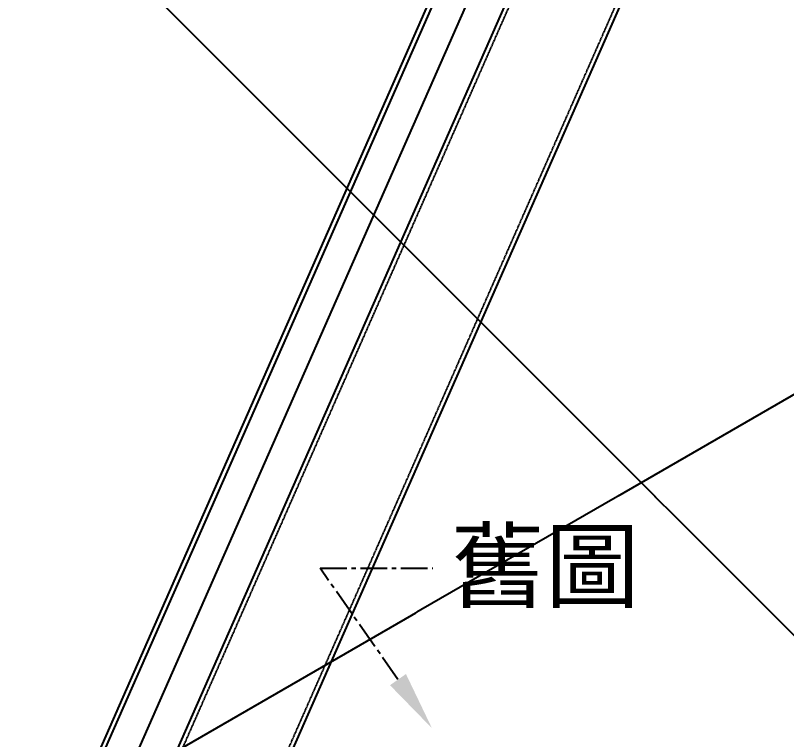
# Model space of a CAD drawing. Extents: x -3378 to 102197, y -3799 to 48702.
# Drawn here: x 81035 to 81582, y 17420 to 17933 of the extents above; entities that cross this region are included whole.
import ezdxf
from ezdxf import colors
from ezdxf.entities.mleader import LeaderData, LeaderLine
from ezdxf.math import Vec2, Vec3

# ---------------------------------------------------------------- set-up
doc = ezdxf.new("R2010")
doc.units = 0
doc.linetypes.add('CENTER2', pattern=[28.575, 19.05, -3.175, 3.175, -3.175])
doc.linetypes.add('HIDDEN', pattern=[0.375, 0.25, -0.125])
doc.layers.add('視覺模型鋁擠型暫替', color=4, linetype='Continuous')
doc.layers.add('金屬面材 METAL PANEL', color=2, linetype='Continuous')
doc.styles.add('MSCHESE', font='')
doc.styles.get('MSCHESE').set_extended_font_data('Microsoft JhengHei')

# ---------------------------------------------------------------- blocks, each defined once
blk = doc.blocks.new('外懸包板斷面')
at = {"layer": '視覺模型鋁擠型暫替', "linetype": 'Continuous'}
for p, q in [((484.11, 1049.72), (75.38, 122.06)), ((157.33, 122.06), (535.11, 979.47))]:
    blk.add_line(p, q, dxfattribs=at)
at = {"layer": '視覺模型鋁擠型暫替', "color": 4, "linetype": 'HIDDEN'}
for p, q in [((486.15, 1046.91), (78.65, 122.06)), ((154.05, 122.06), (533.07, 982.28))]:
    blk.add_line(p, q, dxfattribs=at)
at = {"layer": '金屬面材 METAL PANEL'}
for points in [[(127.61, 364.76), (450, 1096.31), (612.01, 1112.8, -0.414607), (615.3, 1110.12), (617.2, 1091.24)], [(635.93, 1090.08), (617.49, 1088.26, -0.41392), (614.21, 1090.94), (612.31, 1109.82), (452.04, 1093.5), (130.35, 363.55)], [(130.37, 363.54), (36.22, 149.74), (53.61, 142.08, -0.414214), (55.15, 138.13), (49.76, 125.89), (47.02, 127.1), (52.4, 139.34), (35.02, 146.99, -0.414214), (33.48, 150.95), (127.62, 364.75)]]:
    blk.add_lwpolyline(points, format="xyb", dxfattribs=at)
blk.add_lwpolyline([(55.15, 138.13), (466.98, 1072.91), (617.53, 1088.23)], dxfattribs=at)

msp = doc.modelspace()

# ---------------------------------------------------------------- block references
at = {"layer": '金屬面材 METAL PANEL'}
msp.add_blockref('外懸包板斷面', (81045.866, 17226.773, 0), dxfattribs=at)

# ---------------------------------------------------------------- next in the draw order: leaders
at = {"layer": '視覺模型鋁擠型暫替', "color": 1}
ml = msp.add_multileader_mtext('Standard', dxfattribs=at)
ml.set_content('舊圖', color=1, style='MSCHESE')
ml.set_leader_properties(color=256, linetype='CENTER2')
ml.build(insert=Vec2(0, 0))
ml.multileader.update_dxf_attribs({"arrow_head_size": 42, "scale": 5})
ctx = ml.context
ctx.base_point, ctx.scale, ctx.char_height, ctx.arrow_head_size, ctx.landing_gap_size, ctx.plane_origin = Vec3(81330.943, 17541.586, 0), 5, 49, 42, 28, Vec3(81319.44, 18977.729, 0)
ctx.text_align_type = 2
notes = []
notes.append((ctx, [(1, (1, 1, 0), (81250.943, 17541.586, 0), (1, 0), 80, [(0, [(81330.212, 17428.287, 0)], 0, [])])]))
ctx.mtext.insert, ctx.mtext.alignment, ctx.mtext.flow_direction = Vec3(81477.251, 17567.763, 0), 3, 5
ctx.mtext.has_bg_fill, ctx.mtext.bg_color, ctx.mtext.bg_scale_factor, ctx.mtext.bg_transparency, ctx.mtext.use_window_bg_color = 1, -1023410167, 1.5, 0, 1
for ctx, leaders in notes:
    for number, flags, end, landing, length, lines in leaders:
        leader = LeaderData()
        leader.index, (leader.has_last_leader_line, leader.has_dogleg_vector, leader.attachment_direction) = number, flags
        leader.last_leader_point, leader.dogleg_vector, leader.dogleg_length = Vec3(end), Vec3(landing), length
        for number, points, colour, breaks in lines:
            line = LeaderLine()
            line.index, line.vertices, line.color, line.breaks = number, Vec3.list(points), colors.encode_raw_color(colour), breaks
            leader.lines.append(line)
        ctx.leaders.append(leader)

# ---------------------------------------------------------------- next in the draw order: linework, layer by layer
at = {"layer": '視覺模型鋁擠型暫替', "linetype": 'Continuous'}
for p, q in [((80828.474, 18252.255), (81830.855, 17249.874)), ((82028.302, 17919.707), (80760.353, 17187.656))]:
    msp.add_line(p, q, dxfattribs=at)

doc.saveas('drawing.dxf')
